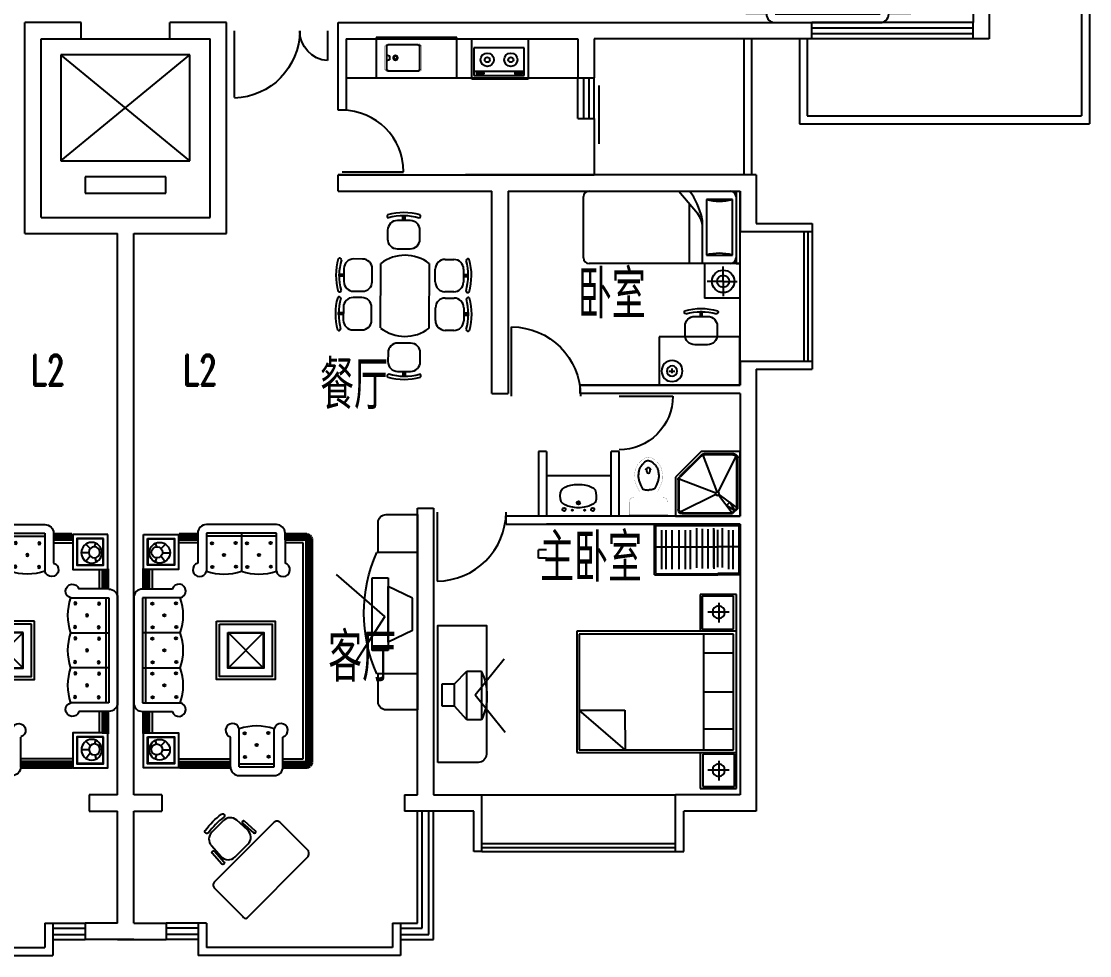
# Model space of a CAD drawing. Extents: x 951204 to 982714, y -906580 to -885526.
# Drawn here: x 965603 to 979499, y -906580 to -894435 of the extents above; entities that cross this region are included whole.
import ezdxf
from ezdxf.enums import TextEntityAlignment as Align

# ---------------------------------------------------------------- set-up
doc = ezdxf.new("R2010")
doc.units = 0
doc.header["$LTSCALE"] = 1000
doc.header["$MEASUREMENT"] = 0
doc.layers.get('0').update_dxf_attribs({"linetype": 'CONTINUOUS'})
for name, color, linetype in [('2', 2, 'CONTINUOUS'), ('3', 3, 'CONTINUOUS'), ('8', 42, 'CONTINUOUS'), ('CTEXT', 4, 'CONTINUOUS'), ('JJ', 8, 'CONTINUOUS'), ('STAIR', 3, 'CONTINUOUS'), ('text', 75, 'CONTINUOUS'), ('TOTHER', 145, 'CONTINUOUS'), ('WALL', 2, 'CONTINUOUS'), ('WINDOW', 4, 'CONTINUOUS')]:
    doc.layers.add(name, color=color, linetype=linetype)
doc.layers.get('8').off()
doc.styles.add('_ROMAND', font='ROMAND.shx', dxfattribs={"width": 0.8})
doc.styles.add('DIM_FONT', font='ZBTXT.shx', dxfattribs={"width": 0.8})
doc.styles.add('HZ', font='zbtxt.shx', dxfattribs={"bigfont": 'zbhz.shx'})
doc.styles.add('ST', font='complex.shx', dxfattribs={"width": 0.7, "bigfont": 'hztxt0.shx'})

# ---------------------------------------------------------------- blocks, each defined once
blk = doc.blocks.new('TV22')
at = {"layer": 'JJ', "color": 252}
for p, q in [((-1607, 1000, 200), (-2128, 1599, 200)), ((-1607, 1000, 200), (-1052, 1359, 200)), ((-2399, 1082, 200), (-2770, 1082, 200)), ((-2399, 596, 200), (-2399, 1097, 200)), ((-2085, 1158, -400), (-2085, 958, -400)), ((-1185, 1158, -400), (-2085, 1158, -400)), ((-1185, 958, -400), (-1185, 1158, -400)), ((-899, 596, 200), (-899, 1097, 200)), ((-551, 1082, 200), (-899, 1082, 200)), ((-2870, 982, 200), (-2869, 594, 200)), ((-2085, 958, -400), (-1185, 958, -400)), ((-1289, 958, -300), (-1980, 958, -300)), ((-1835, 658, -300), (-1980, 958, -300)), ((-1435, 658, -300), (-1289, 958, -300)), ((-450, 594, 200), (-451, 982, 200)), ((-2869, 594, 200), (-450, 594, 200)), ((-1435, 658, -300), (-1835, 658, -300))]:
    blk.add_line(p, q, dxfattribs=at)
for centre, radius, start, end in [((-1649, -555, 200), 1814, 65.5803, 114.4197), ((-2770, 982, 200), 100, 90, 180), ((-551, 982, 200), 100, 360, 90)]:
    blk.add_arc(centre, radius, start, end, dxfattribs=at)
blk = doc.blocks.new('RC31')
at = {"layer": 'JJ', "color": 252}
for p, q in [((-2802, 1886), (-2802, 2336)), ((-2802, 2336), (-402, 2336)), ((-2780, 1918), (-2780, 2312)), ((-2780, 2312), (-2379, 2312)), ((-2379, 2312), (-2379, 1918)), ((-2356, 356), (-2356, 2336)), ((-2326, 1926), (-2326, 2297)), ((-2326, 2297), (-892, 2297)), ((-2069, 2297), (-2069, 1926)), ((-1612, 2297), (-1612, 1926)), ((-1127, 2297), (-1127, 1926)), ((-892, 2297), (-892, 1926)), ((-856, 2336), (-856, 356)), ((-832, 2297), (-423, 2297)), ((-832, 1911), (-832, 2297)), ((-423, 2297), (-423, 1911)), ((-402, 2336), (-402, 1886)), ((-2576, 2244), (-2576, 1979)), ((-620, 2244), (-620, 1979)), ((-2462, 2115), (-2705, 2115)), ((-506, 2115), (-748, 2115)), ((-2356, 1886), (-2802, 1886)), ((-2379, 1918), (-2780, 1918)), ((-2326, 388), (-2326, 1926)), ((-892, 1926), (-2326, 1926)), ((-892, 1926), (-892, 388)), ((-402, 1886), (-856, 1886)), ((-423, 1911), (-832, 1911)), ((-2326, 956), (-1834, 388)), ((-1834, 951), (-2326, 956)), ((-1834, 388), (-1834, 951)), ((-856, 356), (-2356, 356)), ((-892, 388), (-2326, 388))]:
    blk.add_line(p, q, dxfattribs=at)
for centre in [(-2576, 2115), (-620, 2115)]:
    blk.add_circle(centre, 77.2, dxfattribs=at)
blk = doc.blocks.new('_C38')
for p, q in [((411, -143), (783, 321)), ((307, 168), (154, 0)), ((307, 168), (307, -433)), ((489, 168), (307, 168)), ((489, -419), (489, 168)), ((0, 0), (0, -279)), ((154, 0), (0, 0)), ((154, 0), (154, -279)), ((411, -143), (769, -587)), ((0, -279), (154, -279)), ((154, -279), (307, -433)), ((307, -433), (489, -433))]:
    blk.add_line(p, q)
blk.add_arc((-126, -129), 683, 333.5892, 25.7371)
at = {"flags": 9}
for tag in ['XSIZE', 'YSIZE']:
    blk.add_attdef(tag, (0, 0), '', height=0.5, dxfattribs=at)
blk = doc.blocks.new('TV12')
at = {"layer": 'JJ', "color": 252}
blk.add_lwpolyline([(-2202, 344), (-507, 344), (-507, 944), (-2102, 944, 0.414214), (-2202, 844)], format="xyb", close=True, dxfattribs=at)
at = {"layer": 'JJ', "color": 252, "rotation": 90.0000000000012}
blk.add_blockref('_C38', (-1506, 395), dxfattribs=at)
blk = doc.blocks.new('_DBLK')
blk.add_line((-0.45, 0), (-0.45, -0.95))
blk.add_arc((-0.45, 0), 0.95, 270, 360)
blk = doc.blocks.new('SFJ15')
at = {"layer": 'JJ', "color": 252}
for p, q in [((-3198, 2248), (-3282, 2271)), ((-3198, 2248), (-3271, 2296)), ((-3198, 2248), (-3251, 2317)), ((-3198, 2248), (-3226, 2330)), ((-3198, 2248), (-3198, 2335)), ((-3177, 2248), (-3177, 2335)), ((-3155, 2248), (-3155, 2335)), ((-3133, 2248), (-3133, 2335)), ((-3112, 2248), (-3112, 2335)), ((-3090, 2248), (-3090, 2335)), ((-3068, 2248), (-3068, 2335)), ((-3047, 2248), (-3047, 2335)), ((-3025, 2248), (-3025, 2335)), ((-3003, 2248), (-3003, 2335)), ((-2982, 2248), (-2982, 2335)), ((-2960, 2248), (-2960, 2335)), ((-2938, 2248), (-2938, 2335)), ((-2917, 2248), (-2917, 2335)), ((-2895, 2248), (-2895, 2335)), ((-2873, 2248), (-2873, 2335)), ((-2852, 2248), (-2852, 2335)), ((-2830, 2248), (-2830, 2335)), ((-2808, 2248), (-2808, 2335)), ((-2787, 2248), (-2787, 2335)), ((-2765, 2248), (-2765, 2335)), ((-2743, 2248), (-2743, 2335)), ((-2722, 2248), (-2722, 2335)), ((-2700, 2248), (-2700, 2335)), ((-2678, 2248), (-2678, 2335)), ((-2657, 2248), (-2657, 2335)), ((-2635, 2248), (-2635, 2335)), ((-2613, 2248), (-2613, 2335)), ((-2592, 2248), (-2592, 2335)), ((-2570, 2248), (-2570, 2335)), ((-2548, 2248), (-2548, 2335)), ((-2527, 2248), (-2527, 2335)), ((-2505, 2248), (-2505, 2335)), ((-2483, 2248), (-2483, 2335)), ((-2461, 2248), (-2461, 2335)), ((-2440, 2248), (-2440, 2335)), ((-2418, 2248), (-2418, 2335)), ((-2396, 2248), (-2396, 2335)), ((-2375, 2248), (-2375, 2335)), ((-2353, 2248), (-2353, 2335)), ((-2331, 2248), (-2331, 2335)), ((-2310, 2248), (-2310, 2335)), ((-2288, 2248), (-2288, 2335)), ((-2266, 2248), (-2266, 2335)), ((-2245, 2248), (-2245, 2335)), ((-2223, 2248), (-2223, 2335)), ((-2201, 2248), (-2201, 2335)), ((-2180, 2248), (-2180, 2335)), ((-2158, 2248), (-2158, 2335)), ((-2136, 2248), (-2136, 2335)), ((-2115, 2248), (-2115, 2335)), ((-2093, 2248), (-2093, 2335)), ((-2071, 2248), (-2071, 2335)), ((-2050, 2248), (-2050, 2335)), ((-2028, 2248), (-2028, 2335)), ((-2006, 2248), (-2006, 2335)), ((-1985, 2248), (-1985, 2335)), ((-1963, 2248), (-1963, 2335)), ((-1941, 2248), (-1941, 2335)), ((-1920, 2248), (-1920, 2335)), ((-1898, 2248), (-1898, 2335)), ((-1876, 2248), (-1876, 2335)), ((-1855, 2248), (-1855, 2335)), ((-1833, 2248), (-1833, 2335)), ((-1811, 2248), (-1811, 2335)), ((-1790, 2248), (-1790, 2335)), ((-1768, 2248), (-1768, 2335)), ((-1746, 2248), (-1746, 2335)), ((-1725, 2248), (-1725, 2335)), ((-1703, 2248), (-1703, 2335)), ((-1681, 2248), (-1681, 2335)), ((-1660, 2248), (-1660, 2335)), ((-1638, 2248), (-1638, 2335)), ((-1616, 2248), (-1616, 2335)), ((-1594, 2248), (-1594, 2335)), ((-1573, 2248), (-1573, 2335)), ((-1551, 2248), (-1551, 2335)), ((-1529, 2248), (-1529, 2335)), ((-1508, 2248), (-1508, 2335)), ((-1486, 2248), (-1486, 2335)), ((-1464, 2248), (-1464, 2335)), ((-1443, 2248), (-1443, 2335)), ((-1421, 2248), (-1421, 2335)), ((-1399, 2248), (-1399, 2335)), ((-1378, 2248), (-1378, 2335)), ((-1356, 2248), (-1356, 2335)), ((-1334, 2248), (-1334, 2335)), ((-1313, 2248), (-1313, 2335)), ((-1291, 2248), (-1291, 2335)), ((-1269, 2248), (-1269, 2335)), ((-1248, 2248), (-1248, 2335)), ((-1226, 2248), (-1226, 2335)), ((-1204, 2248), (-1204, 2335)), ((-1183, 2248), (-1183, 2335)), ((-1161, 2248), (-1161, 2335)), ((-1139, 2248), (-1139, 2335)), ((-1118, 2248), (-1118, 2335)), ((-1096, 2248), (-1096, 2335)), ((-1074, 2248), (-1074, 2335)), ((-1053, 2248), (-1053, 2335)), ((-1031, 2248), (-1031, 2335)), ((-1009, 2248), (-1009, 2335)), ((-988, 2248), (-988, 2335)), ((-966, 2248), (-966, 2335)), ((-944, 2248), (-944, 2335)), ((-923, 2248), (-923, 2335)), ((-901, 2248), (-901, 2335)), ((-879, 2248), (-879, 2335)), ((-858, 2248), (-858, 2335)), ((-836, 2248), (-836, 2335)), ((-814, 2248), (-814, 2335)), ((-793, 2248), (-793, 2335)), ((-771, 2248), (-771, 2335)), ((-749, 2248), (-749, 2335)), ((-727, 2248), (-727, 2335)), ((-706, 2248), (-706, 2335)), ((-684, 2248), (-684, 2335)), ((-662, 2248), (-662, 2335)), ((-641, 2248), (-641, 2335)), ((-619, 2248), (-619, 2335)), ((-597, 2248), (-597, 2335)), ((-576, 2248), (-576, 2335)), ((-554, 2248), (-554, 2335)), ((-532, 2248), (-532, 2335)), ((-511, 2248), (-511, 2335)), ((-489, 2248), (-489, 2335)), ((-467, 2248), (-467, 2335)), ((-452, 2248), (-452, 2335)), ((-452, 2248), (-424, 2330)), ((-452, 2248), (-399, 2317)), ((-452, 2248), (-380, 2296)), ((-452, 2248), (-368, 2271)), ((-3198, 2248), (-3285, 2248)), ((-3198, 2226), (-3285, 2226)), ((-3198, 2205), (-3285, 2205)), ((-3198, 2183), (-3285, 2183)), ((-3198, 2161), (-3285, 2161)), ((-3198, 2140), (-3285, 2140)), ((-3198, 2118), (-3285, 2118)), ((-3198, 1988), (-3198, 2248)), ((-3198, 2248), (-3198, 1988)), ((-452, 2248), (-3198, 2248)), ((-3162, 2212), (-3162, 1988)), ((-488, 2212), (-3162, 2212)), ((-488, 1961), (-488, 2212)), ((-452, 2248), (-365, 2248)), ((-452, 1961), (-452, 2248)), ((-452, 2226), (-365, 2226)), ((-452, 2205), (-365, 2205)), ((-452, 2183), (-365, 2183)), ((-452, 2161), (-365, 2161)), ((-452, 2140), (-365, 2140)), ((-452, 2118), (-365, 2118)), ((-3198, 2096), (-3285, 2096)), ((-3198, 2075), (-3285, 2075)), ((-3198, 2053), (-3285, 2053)), ((-3198, 2031), (-3285, 2031)), ((-3198, 2010), (-3285, 2010)), ((-3198, 1988), (-3285, 1988)), ((-3280, 1988), (-2910, 1988)), ((-452, 2096), (-365, 2096)), ((-452, 2075), (-365, 2075)), ((-452, 2053), (-365, 2053)), ((-452, 2031), (-365, 2031)), ((-452, 2010), (-365, 2010)), ((-452, 1988), (-365, 1988)), ((-3389, 1880), (-3389, 1013)), ((-2811, 1880), (-3280, 1880)), ((-3280, 1880), (-3280, 1013)), ((-3244, 1880), (-3244, 1013)), ((-387, 1961), (-757, 1961)), ((-452, 1966), (-365, 1966)), ((-387, 1853), (-857, 1853)), ((-423, 1419), (-423, 1853)), ((-387, 1419), (-387, 1853)), ((-279, 1419), (-279, 1853)), ((-2048, 1285), (-1614, 1718)), ((-1614, 1285), (-2048, 1718)), ((-3280, 1447), (-2811, 1447)), ((-387, 1419), (-857, 1419)), ((-387, 1311), (-757, 1311)), ((-488, 668), (-488, 1311)), ((-452, 668), (-452, 1311)), ((-452, 1294), (-365, 1294)), ((-452, 1273), (-365, 1273)), ((-452, 1251), (-365, 1251)), ((-452, 1229), (-365, 1229)), ((-452, 1208), (-365, 1208)), ((-452, 1186), (-365, 1186)), ((-452, 1164), (-365, 1164)), ((-452, 1143), (-365, 1143)), ((-452, 1121), (-365, 1121)), ((-452, 1099), (-365, 1099)), ((-452, 1078), (-365, 1078)), ((-3280, 1013), (-2811, 1013)), ((-452, 1056), (-365, 1056)), ((-452, 1034), (-365, 1034)), ((-452, 1013), (-365, 1013)), ((-452, 991), (-365, 991)), ((-452, 969), (-365, 969)), ((-452, 948), (-365, 948)), ((-3198, 904), (-3285, 904)), ((-3198, 883), (-3285, 883)), ((-3198, 861), (-3285, 861)), ((-3198, 839), (-3285, 839)), ((-3198, 818), (-3285, 818)), ((-3198, 796), (-3285, 796)), ((-3280, 905), (-2910, 905)), ((-3198, 668), (-3198, 905)), ((-3198, 905), (-3198, 668)), ((-3162, 905), (-3162, 668)), ((-452, 926), (-365, 926)), ((-452, 904), (-365, 904)), ((-452, 883), (-365, 883)), ((-452, 861), (-365, 861)), ((-452, 839), (-365, 839)), ((-452, 818), (-365, 818)), ((-452, 796), (-365, 796)), ((-3198, 774), (-3285, 774)), ((-3198, 753), (-3285, 753)), ((-3198, 731), (-3285, 731)), ((-3198, 709), (-3285, 709)), ((-3198, 688), (-3285, 688)), ((-2481, 691), (-2481, 221)), ((-2048, 691), (-2048, 221)), ((-1614, 221), (-1614, 691)), ((-1181, 221), (-1181, 691)), ((-452, 774), (-365, 774)), ((-452, 753), (-365, 753)), ((-452, 731), (-365, 731)), ((-452, 709), (-365, 709)), ((-452, 688), (-365, 688)), ((-3039, 466), (-3038, 559)), ((-2590, 221), (-2590, 591)), ((-1072, 221), (-1072, 591)), ((-599, 465), (-598, 558)), ((-3111, 397), (-3156, 382)), ((-3091, 452), (-3145, 507)), ((-2996, 451), (-2931, 504)), ((-652, 451), (-705, 506)), ((-557, 450), (-492, 503)), ((-3040, 334), (-3041, 306)), ((-2975, 395), (-2924, 377)), ((-2833, 340), (-2590, 340)), ((-2833, 304), (-2833, 218)), ((-2833, 304), (-2590, 304)), ((-2811, 304), (-2811, 218)), ((-2789, 304), (-2789, 218)), ((-2768, 304), (-2768, 218)), ((-2746, 304), (-2746, 218)), ((-2724, 304), (-2724, 218)), ((-2703, 304), (-2703, 218)), ((-2681, 304), (-2681, 218)), ((-2659, 304), (-2659, 218)), ((-2638, 304), (-2638, 218)), ((-2616, 304), (-2616, 218)), ((-2594, 304), (-2594, 218)), ((-1072, 340), (-810, 340)), ((-1072, 304), (-810, 304)), ((-1070, 304), (-1070, 218)), ((-1048, 304), (-1048, 218)), ((-1027, 304), (-1027, 218)), ((-1005, 304), (-1005, 218)), ((-983, 304), (-983, 218)), ((-962, 304), (-962, 218)), ((-940, 304), (-940, 218)), ((-918, 304), (-918, 218)), ((-897, 304), (-897, 218)), ((-875, 304), (-875, 218)), ((-853, 304), (-853, 218)), ((-832, 304), (-832, 218)), ((-810, 304), (-810, 218)), ((-672, 396), (-717, 381)), ((-601, 333), (-601, 305)), ((-535, 394), (-484, 376)), ((-2481, 257), (-1181, 257)), ((-2481, 221), (-1181, 221)), ((-2481, 113), (-1181, 113))]:
    blk.add_line(p, q, dxfattribs=at)
for points in [[(-2192, 1140), (-2192, 1863), (-1470, 1863), (-1470, 1140)], [(-2156, 1177), (-2156, 1827), (-1506, 1827), (-1506, 1177)], [(-2053, 1280), (-2053, 1723), (-1609, 1723), (-1609, 1280)], [(-2048, 1285), (-2048, 1718), (-1614, 1718), (-1614, 1285)], [(-3266, 235), (-3266, 668), (-2833, 668), (-2833, 235)], [(-810, 235), (-810, 668), (-377, 668), (-377, 235)], [(-3216, 285), (-3216, 618), (-2883, 618), (-2883, 285)], [(-3211, 290), (-3211, 613), (-2888, 613), (-2888, 290)], [(-760, 285), (-760, 618), (-427, 618), (-427, 285)], [(-755, 290), (-755, 613), (-432, 613), (-432, 290)]]:
    blk.add_lwpolyline(points, close=True, dxfattribs=at)
for centre, radius in [((-3158, 1808), 14.4), ((-2865, 1811), 14.4), ((-806, 1780), 14.4), ((-514, 1784), 14.4), ((-3009, 1663), 14.4), ((-658, 1636), 14.4), ((-3154, 1515), 14.4), ((-2861, 1519), 14.4), ((-803, 1488), 14.4), ((-510, 1491), 14.4), ((-3158, 1374), 14.4), ((-2865, 1378), 14.4), ((-3009, 1230), 14.4), ((-3154, 1082), 14.4), ((-2861, 1085), 14.4), ((-3039, 434), 128), ((-2412, 636), 14.4), ((-2120, 640), 14.4), ((-1979, 636), 14.4), ((-1686, 640), 14.4), ((-1545, 636), 14.4), ((-1253, 640), 14.4), ((-599, 433), 128), ((-3043, 400), 68.4), ((-2264, 492), 14.4), ((-1831, 492), 14.4), ((-1397, 492), 14.4), ((-603, 399), 68.4), ((-2409, 344), 14.4), ((-2116, 347), 14.4), ((-1975, 344), 14.4), ((-1683, 347), 14.4), ((-1542, 344), 14.4), ((-1249, 347), 14.4)]:
    blk.add_circle(centre, radius, dxfattribs=at)
for centre, radius, start, end in [((-3280, 1880), 108, 90, 180), ((-2829, 1963), 85.2, 282.4066, 162.795), ((-839, 1936), 85.2, 17.205, 257.5934), ((-3424, 1663), 650, 340.5288, 19.4712), ((-387, 1853), 108, 0, 90), ((-244, 1636), 650, 160.5288, 199.4712), ((-3424, 1230), 650, 340.5288, 19.4712), ((-839, 1336), 85.2, 102.4066, 342.795), ((-387, 1419), 108, 270, 0), ((-3280, 1013), 108, 180, 270), ((-2829, 930), 85.2, 197.205, 77.5934), ((-2564, 672), 85.2, 12.4066, 252.795), ((-2264, 77), 650, 70.5288, 109.4712), ((-1831, 77), 650, 70.5288, 109.4712), ((-1397, 77), 650, 70.5288, 109.4712), ((-1097, 672), 85.2, 287.205, 167.5934), ((-2481, 221), 108, 180, 270), ((-1181, 221), 108, 270, 0)]:
    blk.add_arc(centre, radius, start, end, dxfattribs=at)
blk = doc.blocks.new('C')
at = {"layer": 'JJ'}
for points in [[(-37, 761, -1), (-75, 732, 0.070784), (-268, 924, -1), (-239, 963, -0.070784)], [(-580, -297, 0.324936), (-492, -314), (-138, 39, 0.414214), (-138, 110), (-880, 852, 0.414214), (-950, 852), (-1304, 498, 0.523943), (-1322, 445)], [(-633, 730, -1), (-657, 757), (-522, 877, -1), (-498, 850)], [(-262, 882, 0.397592), (-427, 887), (-562, 767, 0.431033), (-567, 593), (-407, 433, 0.431033), (-233, 438), (-113, 572, 0.397592), (-117, 737)], [(-270, 367, 1), (-243, 343), (-123, 477, 1), (-150, 501)]]:
    blk.add_lwpolyline(points, format="xyb", close=True, dxfattribs=at)
blk = doc.blocks.new('YG11')
at = {"layer": 'JJ', "color": 252}
for p, q in [((-1403, 738), (-616, 739)), ((-1403, 738), (-1403, 110)), ((-1385, 724), (-616, 721)), ((-1385, 721), (-1385, 129)), ((-1315, 186), (-1315, 667)), ((-1260, 186), (-1260, 667)), ((-1187, 186), (-1187, 667)), ((-1100, 186), (-1100, 667)), ((-1024, 186), (-1024, 667)), ((-961, 186), (-961, 667)), ((-667, 179), (-667, 664)), ((-341, 739), (-616, 739)), ((-359, 721), (-616, 721)), ((-485, 186), (-485, 667)), ((-430, 186), (-430, 667)), ((-359, 127), (-359, 721)), ((-341, 110), (-341, 739)), ((-884, 161), (-884, 652)), ((-807, 658), (-807, 167)), ((-741, 173), (-741, 658)), ((-669, 646), (-669, 161)), ((-616, 642), (-616, 181)), ((-559, 646), (-559, 161)), ((-1386, 390), (-612, 390)), ((-359, 390), (-616, 390)), ((-831, 110), (-1403, 110)), ((-1385, 129), (-616, 127)), ((-831, 110), (-341, 110)), ((-616, 127), (-359, 127))]:
    blk.add_line(p, q, dxfattribs=at)
blk = doc.blocks.new('M_E13')
for p, q in [((-572, 18), (-536, 18)), ((-572, 18), (-572, 18)), ((-536, -22), (-572, -21))]:
    blk.add_line(p, q)
at = {"const_width": 1.5}
for points in [[(-715, 0, -0.037932), (-709, 28, -0.057502), (-702, 46, -0.011128), (-686, 72, -0.047419), (-682, 78, -0.013557), (-669, 92, -0.010422), (-651, 109, -0.006492), (-632, 126, -0.010986), (-621, 135, -0.031118), (-607, 144, -0.031821), (-592, 152, -0.025304), (-572, 159, -0.028493), (-555, 164), (-520, 171), (-500, 175, -0.104917), (-492, 175, 0.047512), (-474, 173, 0.018859), (-460, 173, -0.025251), (-449, 173, -0.024361), (-434, 171, -0.018727), (-416, 168, -0.011084), (-401, 164, -0.017664), (-391, 161, -0.012553), (-375, 154, -0.012341), (-358, 147), (-320, 128, -0.005054), (-308, 122, -0.002567), (-285, 110)], [(-155, 240, 0.414214), (-220, 175, 0.414214)], [(-715, 0, 0.037932), (-709, -28, 0.057502), (-702, -46, 0.011128), (-686, -72, 0.047419), (-682, -78, 0.013557), (-669, -92, 0.010422), (-651, -109, 0.006492), (-632, -126, 0.010986), (-621, -135, 0.031118), (-607, -144, 0.031821), (-592, -152, 0.025304), (-572, -159, 0.028493), (-555, -164), (-520, -171), (-500, -175, 0.104917), (-492, -175, -0.047512), (-474, -173, -0.018859), (-460, -173, 0.025251), (-449, -173, 0.024361), (-434, -171, 0.018727), (-416, -168, 0.011084), (-401, -164, 0.017664), (-391, -161, 0.012553), (-375, -154, 0.012341), (-358, -147), (-320, -128, 0.005054), (-308, -122, 0.002567), (-285, -110)], [(-220, -175, 0.414214), (-155, -240, 0.414214)]]:
    blk.add_lwpolyline(points, format="xyb", dxfattribs=at)
for points in [[(-220, 175), (-220, -175)], [(0, 240), (-155, 240)], [(0, -240), (0, 240)], [(-220, 110), (-285, 110)], [(-285, -110), (-220, -110)], [(-155, -240), (0, -240)]]:
    blk.add_lwpolyline(points, dxfattribs=at)
for points in [[(-672, -1, -0.054114), (-666, 25, -0.08891), (-658, 39, -0.006714), (-643, 55, -0.014531), (-636, 63, -0.010713), (-618, 80, -0.017575), (-606, 90, -0.037222), (-591, 100, -0.034599), (-573, 109, -0.02298), (-556, 115, -0.023613), (-539, 119, -0.014842), (-522, 122, -0.012533), (-502, 125, -0.021838), (-477, 126, -0.029407), (-459, 125, -0.029465), (-436, 121, -0.031881), (-416, 114), (-371, 97), (-337, 83, -0.135973), (-324, 73, -0.099517), (-314, 52, -0.016651), (-311, 40, -0.010977), (-308, 20, -0.015331), (-308, 12, -0.010106), (-307, -1)], [(-672, -1, 0.054114), (-666, -26, 0.08891), (-658, -40, 0.006714), (-643, -57, 0.014531), (-636, -64, 0.010713), (-618, -82, 0.017575), (-606, -92, 0.037222), (-591, -102, 0.034599), (-573, -111, 0.02298), (-556, -117, 0.023613), (-539, -121, 0.014842), (-522, -124, 0.012533), (-502, -126, 0.021838), (-477, -127, 0.029407), (-459, -126, 0.029465), (-436, -122, 0.031881), (-416, -116), (-371, -99), (-337, -85, 0.135973), (-324, -75, 0.099517), (-314, -54, 0.016651), (-311, -41, 0.010977), (-308, -21, 0.015331), (-308, -13, 0.010106), (-307, -1)]]:
    blk.add_lwpolyline(points, format="xyb")
for centre, radius, start, end in [((-549, -3), 33.2, 100.0495, 259.9505), ((-536, -2), 20, 270, 90)]:
    blk.add_arc(centre, radius, start, end)
at = {"width": 0.8, "flags": 9}
for tag in ['XSIZE', 'YSIZE']:
    blk.add_attdef(tag, (0, 0), '', height=0.5, dxfattribs=at)
blk = doc.blocks.new('_E12')
for p, q in [((-800, -482), (-800, 0)), ((-800, 0), (0, 0)), ((0, 0), (0, -800)), ((-770, -448), (-770, -80)), ((-760, -444), (-760, -90)), ((-743, -53), (-302, -271)), ((-720, -30), (-94, -30)), ((-710, -40), (-98, -40)), ((-268, -262), (-98, -40)), ((-264, -267), (-30, -94)), ((-69, -69), (-171, -130)), ((-130, -171), (-171, -130)), ((-130, -171), (-69, -69)), ((-40, -98), (-98, -40)), ((-30, -94), (-94, -30)), ((-40, -98), (-40, -710)), ((-30, -94), (-30, -720)), ((-756, -463), (-302, -288)), ((-463, -756), (-290, -300)), ((-53, -743), (-272, -300)), ((-482, -800), (-800, -482)), ((-484, -755), (-755, -484)), ((-480, -745), (-745, -480)), ((-80, -770), (-448, -770)), ((-90, -760), (-444, -760)), ((0, -800), (-482, -800))]:
    blk.add_line(p, q)
blk.add_circle((-282, -278), 21.8)
for centre, start, end in [((-720, -80), 90, 180), ((-710, -90), 90, 180), ((-720, -448), 180, 225), ((-710, -444), 180, 225), ((-448, -720), 225, 270), ((-444, -710), 225, 270), ((-90, -710), 270, 0), ((-80, -720), 270, 0)]:
    blk.add_arc(centre, 50, start, end)
at = {"style": 'HZ', "width": 0.7, "flags": 9}
for tag in ['XSIZE', 'YSIZE']:
    blk.add_attdef(tag, (0, 0), '', height=0.5, dxfattribs=at)
blk = doc.blocks.new('_E33DZE')
at = {"layer": 'STAIR', "xscale": -1, "rotation": 270}
blk.add_blockref('_E12', (0, 0), dxfattribs=at)
at = {"style": 'DIM_FONT', "width": 0.8, "flags": 9}
for tag in ['XSIZE', 'YSIZE']:
    blk.add_attdef(tag, (0, 0), '', height=0.5, dxfattribs=at)
blk = doc.blocks.new('DZY1')
at = {"layer": 'JJ', "color": 252}
for p, q in [((-1052, 1853), (-1052, 1797)), ((-1027, 1853), (-1052, 1853)), ((-1027, 1797), (-1027, 1853)), ((-1597, 1791), (-1437, 1791)), ((-1505, 1849), (-1529, 1849)), ((-1529, 1849), (-1529, 1792)), ((-1529, 1792), (-1505, 1792)), ((-1505, 1792), (-1505, 1849)), ((-1119, 1796), (-959, 1796)), ((-1052, 1797), (-1027, 1797)), ((-1717, 1561), (-1717, 1671)), ((-1317, 1671), (-1317, 1561)), ((-1239, 1566), (-1239, 1676)), ((-839, 1676), (-839, 1566)), ((-1664, 1366), (-864, 1366)), ((-1437, 1441), (-1597, 1441)), ((-959, 1446), (-1119, 1446)), ((-1966, 1248), (-2076, 1248)), ((-448, 1260), (-558, 1260)), ((-2254, 1061), (-2197, 1061)), ((-2254, 1036), (-2254, 1061)), ((-2197, 1061), (-2197, 1036)), ((-2196, 1128), (-2196, 968)), ((-1846, 968), (-1846, 1128)), ((-678, 1140), (-678, 980)), ((-328, 980), (-328, 1140)), ((-327, 1048), (-327, 1072)), ((-327, 1072), (-270, 1072)), ((-270, 1072), (-270, 1048)), ((-2197, 1036), (-2254, 1036)), ((-270, 1048), (-327, 1048)), ((-2076, 848), (-1966, 848)), ((-558, 860), (-448, 860)), ((-864, 766), (-1664, 766)), ((-1717, 539), (-1717, 429)), ((-1437, 659), (-1597, 659)), ((-1317, 429), (-1317, 539)), ((-1239, 534), (-1239, 424)), ((-959, 654), (-1119, 654)), ((-839, 424), (-839, 534)), ((-1597, 309), (-1437, 309)), ((-1529, 251), (-1529, 308)), ((-1529, 308), (-1505, 308)), ((-1505, 308), (-1505, 251)), ((-1119, 304), (-959, 304)), ((-1052, 303), (-1027, 303)), ((-1052, 246), (-1052, 303)), ((-1027, 303), (-1027, 246)), ((-1505, 251), (-1529, 251)), ((-1027, 246), (-1052, 246))]:
    blk.add_line(p, q, dxfattribs=at)
for centre, radius, start, end in [((-1704, 1845), 21.8, 129.0685, 262.4952), ((-1516, 1150), 739, 74.2181, 105.7819), ((-1329, 1845), 21.8, 277.5048, 50.9315), ((-1226, 1850), 21.8, 129.0685, 262.4952), ((-1039, 1155), 739, 74.2181, 105.7819), ((-1039, 1155), 699, 74.2181, 105.7819), ((-852, 1850), 21.8, 277.5048, 50.9315), ((-1597, 1671), 120, 90, 180), ((-1516, 1150), 699, 74.2181, 105.7819), ((-1437, 1671), 120, 360, 90), ((-1119, 1676), 120, 90, 180), ((-959, 1676), 120, 360, 90), ((-1597, 1561), 120, 180, 270), ((-1437, 1561), 120, 270, 360), ((-1119, 1566), 120, 180, 270), ((-959, 1566), 120, 270, 360), ((-1272, 1066), 494, 142.5642, 217.4358), ((-1256, 1066), 494, 322.5642, 37.4358), ((-1555, 1048), 739, 164.2181, 195.7819), ((-2250, 1235), 21.8, 7.5048, 140.9315), ((-1555, 1048), 699, 164.2181, 195.7819), ((-2076, 1128), 120, 90, 180), ((-1966, 1128), 120, 0, 90), ((-558, 1140), 120, 90, 180), ((-448, 1140), 120, 0, 90), ((-274, 1248), 21.8, 39.0685, 172.4952), ((-968, 1061), 699, 344.2181, 15.7819), ((-968, 1061), 739, 344.2181, 15.7819), ((-2076, 968), 120, 180, 270), ((-1966, 968), 120, 270, 0), ((-558, 980), 120, 180, 270), ((-448, 980), 120, 270, 0), ((-2250, 861), 21.8, 219.0685, 352.4952), ((-274, 873), 21.8, 187.5048, 320.9315), ((-1597, 539), 120, 90, 180), ((-1437, 539), 120, 0, 90), ((-1119, 534), 120, 90, 180), ((-959, 534), 120, 0, 90), ((-1597, 429), 120, 180, 270), ((-1437, 429), 120, 270, 0), ((-1119, 424), 120, 180, 270), ((-959, 424), 120, 270, 0), ((-1704, 255), 21.8, 97.5048, 230.9315), ((-1516, 949), 699, 254.2181, 285.7819), ((-1329, 255), 21.8, 309.0685, 82.4952), ((-1226, 250), 21.8, 97.5048, 230.9315), ((-1039, 944), 699, 254.2181, 285.7819), ((-852, 250), 21.8, 309.0685, 82.4952), ((-1516, 949), 739, 254.2181, 285.7819), ((-1039, 944), 739, 254.2181, 285.7819)]:
    blk.add_arc(centre, radius, start, end, dxfattribs=at)
for points in [[(-1027, 1853), (-1052, 1853), (-1027, 1797), (-1052, 1797)], [(-1505, 1849), (-1529, 1849), (-1505, 1792), (-1529, 1792)], [(-2254, 1036), (-2254, 1061), (-2197, 1036), (-2197, 1061)], [(-270, 1072), (-270, 1048), (-327, 1072), (-327, 1048)], [(-1505, 251), (-1529, 251), (-1505, 308), (-1529, 308)], [(-1027, 246), (-1052, 246), (-1027, 303), (-1052, 303)]]:
    blk.add_solid(points, dxfattribs=at)
blk = doc.blocks.new('_C17')
for p, q in [((0, -897), (0, 0)), ((46, 0), (0, 0)), ((46, -897), (46, 0)), ((115, 0), (1867, 0)), ((460, 0), (460, -499)), ((621, 0), (621, -736)), ((414, -104), (92, -104)), ((92, -104), (92, -794)), ((414, -794), (414, -104)), ((1936, -69), (1936, -828)), ((756, -897), (525, -623)), ((92, -794), (414, -794)), ((46, -897), (0, -897)), ((1867, -897), (115, -897))]:
    blk.add_line(p, q)
for centre, radius, start, end in [((115, -69), 69, 90, 180), ((1867, -69), 69, 0, 90), ((253, 448), 575, 253.7398, 286.2602), ((736, -445), 276, 180, 220.1059), ((736, -499), 276, 180, 193.3928), ((1378, -347), 936, 193.3928, 216.0202), ((253, -1346), 575, 73.7398, 106.2602), ((115, -828), 69, 180, 270), ((1867, -828), 69, 270, 0)]:
    blk.add_arc(centre, radius, start, end)
at = {"flags": 9}
for tag in ['XSIZE', 'YSIZE']:
    blk.add_attdef(tag, (0, 0), '', height=0.5, dxfattribs=at)
at = {"style": 'HZ', "width": 0.7, "flags": 9}
for tag in ['XSIZE', 'YSIZE']:
    blk.add_attdef(tag, (0, 0), '', height=0.5, dxfattribs=at)
blk = doc.blocks.new('_C61')
for p, q in [((-222, 205), (-222, -230)), ((-222, 205), (206, 205)), ((-1, 0), (-1, 172)), ((206, 205), (206, -230)), ((-1, 0), (-184, 0)), ((-1, 0), (-1, -197)), ((-1, 0), (182, 0)), ((-222, -230), (206, -230))]:
    blk.add_line(p, q)
for radius in [139, 75]:
    blk.add_circle((-1, 0), radius)
at = {"flags": 9}
for tag in ['YSIZE', 'XSIZE']:
    blk.add_attdef(tag, (202, 208), '', height=0.5, rotation=270, dxfattribs=at)
at = {"style": 'DIM_FONT', "width": 0.6, "flags": 9}
for tag in ['XSIZE', 'YSIZE']:
    blk.add_attdef(tag, (0, 0), '', height=0.5, dxfattribs=at)
blk = doc.blocks.new('RDC1')
at = {"layer": 'JJ', "xscale": -1}
for name, p, rotation in [('_C17', (-2192, 693), 179.9999999999993), ('_C61', (-1987, 471), 89.99999999999928)]:
    blk.add_blockref(name, p, dxfattribs=dict(at, rotation=rotation))
blk = doc.blocks.new('SZ2')
at = {"layer": 'JJ', "color": 252}
for p, q in [((-578, 908), (-578, 965)), ((-578, 965), (-553, 965)), ((-553, 965), (-553, 908)), ((-486, 907), (-646, 907)), ((-553, 908), (-578, 908)), ((-766, 787), (-766, 677)), ((-366, 677), (-366, 787)), ((-1044, 55), (-1044, 655)), ((-1044, 655), (-44, 655)), ((-646, 557), (-486, 557)), ((-44, 655), (-44, 55)), ((-167, 231), (-238, 231)), ((-205, 203), (-205, 263)), ((-44, 55), (-1044, 55))]:
    blk.add_line(p, q, dxfattribs=at)
for radius in [130, 63.7]:
    blk.add_circle((-205, 231), radius, dxfattribs=at)
for centre, radius, start, end in [((-754, 961), 21.8, 129.0685, 262.4952), ((-566, 266), 739, 74.2181, 105.7819), ((-566, 266), 699, 74.2181, 105.7819), ((-379, 961), 21.8, 277.5048, 50.9315), ((-646, 787), 120, 90, 180), ((-486, 787), 120, 0, 90), ((-646, 677), 120, 180, 270), ((-486, 677), 120, 270, 0)]:
    blk.add_arc(centre, radius, start, end, dxfattribs=at)
blk.add_solid([(-578, 965), (-553, 965), (-578, 908), (-553, 908)], dxfattribs=at)
blk = doc.blocks.new('M_E19')
for p, q in [((-323, -113), (-323, -456)), ((299, -113), (-323, -113)), ((299, -456), (299, -113)), ((-323, -400), (299, -400)), ((-323, -456), (299, -456)), ((-291, -422), (-291, -434)), ((-216, -432), (-280, -432)), ((-280, -432), (-280, -448)), ((-280, -448), (-216, -448)), ((-216, -448), (-216, -432)), ((-199, -423), (-199, -434)), ((182, -422), (182, -434)), ((193, -432), (193, -448)), ((257, -432), (193, -432)), ((193, -448), (257, -448)), ((257, -448), (257, -432)), ((274, -423), (274, -434))]:
    blk.add_line(p, q)
for points in [[(-199, -423, 0.259034), (-201, -420, 0.076276), (-213, -415, 0.036515), (-226, -412, 0.026615), (-245, -411, 0.026615), (-264, -412, 0.036515), (-277, -415, 0.076276), (-289, -420, 0.259034), (-291, -423, 0.078462), (-291, -424, 0.056762)], [(-199, -434, 0.259034), (-201, -430, 0.076276), (-213, -425, 0.036515), (-226, -423, 0.026615), (-245, -422, 0.026615), (-264, -423, 0.036515), (-277, -425, 0.076276), (-289, -430, 0.259034), (-291, -434, 0.259034), (-289, -437, 0.056762), (-280, -441, 0.036515)], [(-216, -443, 0.008736), (-213, -442, 0.076276), (-201, -437, 0.259034), (-199, -434, 0.259034)], [(274, -423, 0.259034), (272, -420, 0.076276), (260, -415, 0.036515), (247, -412, 0.026615), (228, -411, 0.026615), (209, -412, 0.036515), (196, -415, 0.076276), (184, -420, 0.259034), (182, -423, 0.078462), (182, -424, 0.056762)], [(274, -434, 0.259034), (272, -430, 0.076276), (260, -425, 0.036515), (247, -423, 0.026615), (228, -422, 0.026615), (209, -423, 0.036515), (196, -425, 0.076276), (184, -430, 0.259034), (182, -434, 0.259034), (184, -437, 0.056762), (193, -441, 0.036515)], [(257, -443, 0.008736), (260, -442, 0.076276), (272, -437, 0.259034), (274, -434, 0.259034)]]:
    blk.add_lwpolyline(points, format="xyb")
at = {"layer": 'TOTHER', "linetype": 'Continuous'}
for p, q in [((-350, 0), (350, 0)), ((-350, -500), (-350, 0)), ((350, 0), (350, -500)), ((350, -500), (-350, -500))]:
    blk.add_line(p, q, dxfattribs=at)
for centre, radius in [((-158, -259), 82.5), ((-158, -259), 31.6), ((134, -259), 82.5), ((134, -259), 31.6)]:
    blk.add_circle(centre, radius, dxfattribs=at)
at = {"width": 0.8, "flags": 9}
for tag in ['XSIZE', 'YSIZE']:
    blk.add_attdef(tag, (0, 0), '', height=0.5, dxfattribs=at)
blk = doc.blocks.new('M_E17')
for p, q in [((-372, -394), (-372, -105)), ((-352, -90), (22, -90)), ((42, -105), (42, -394)), ((-333, -225), (-372, -212)), ((-333, -274), (-333, -225)), ((-372, -288), (-333, -274)), ((22, -409), (-352, -409))]:
    blk.add_line(p, q)
for points, const_width in [([(-362, -75), (-392, -97)], 2.82), ([(-392, -402), (-392, -97)], 2.5), ([(-362, -75), (32, -75)], 3), ([(62, -97), (32, -75)], 2.82), ([(62, -97), (62, -402)], 2.5), ([(-392, -402), (-362, -425)], 2.82), ([(32, -425), (-362, -425)], 3), ([(32, -425), (62, -402)], 2.82)]:
    blk.add_lwpolyline(points, dxfattribs=dict(const_width=const_width))
for points in [[(-352, -90), (-359, -91), (-365, -93), (-369, -97), (-372, -102), (-372, -105)], [(42, -105), (41, -100), (37, -95), (32, -92), (26, -90), (22, -90)], [(-372, -394), (-371, -399), (-367, -404), (-362, -407), (-356, -409), (-352, -409)], [(22, -409), (29, -408), (35, -406), (39, -402), (42, -397), (42, -394)]]:
    blk.add_lwpolyline(points)
for radius in [28.5, 20.4]:
    blk.add_circle((-262, -250), radius)
at = {"layer": 'TOTHER', "linetype": 'Continuous'}
for p, q in [((-500, -500), (-500, 0)), ((-500, 0), (500, 0)), ((500, 0), (500, -500)), ((500, -500), (-500, -500))]:
    blk.add_line(p, q, dxfattribs=at)
at = {"width": 0.8, "flags": 9}
for tag in ['XSIZE', 'YSIZE']:
    blk.add_attdef(tag, (0, 0), '', height=0.5, dxfattribs=at)
blk = doc.blocks.new('M_A17ORW')
at = {"const_width": 0.02}
for points in [[(-0.481, -0.001), (-0.481, -0.308)], [(0.481, 0.001), (0.481, -0.691)]]:
    blk.add_lwpolyline(points, dxfattribs=at)
for centre, radius, start, end in [((-0.501, -0.003), 0.307, 274.2492, 0.2101), ((0.505, 0.002), 0.699, 180.2762, 268.0603)]:
    blk.add_arc(centre, radius, start, end)
blk = doc.blocks.new('_WBLK')
for p, q in [((-0.5, 0.5), (0.5, 0.5)), ((0.5, 0.1667), (-0.5, 0.1667)), ((0.5, -0.1667), (-0.5, -0.1667)), ((-0.5, -0.5), (0.5, -0.5))]:
    blk.add_line(p, q)

msp = doc.modelspace()

# ---------------------------------------------------------------- linework, layer by layer
for p, q in [((975003, -896431, -8593), (975003, -894661, -8593)), ((975103, -896431, -8593), (975103, -894661, -8593))]:
    msp.add_line(p, q)
at = {"layer": '2'}
for p, q in [((966379, -894661, -8593), (967534, -894661, -8593)), ((969828, -895171, -8593), (972842, -895170, -8593)), ((973119, -896026, -8593), (973119, -895268, -8593)), ((972843, -895696, -8593), (973053, -895696, -8593)), ((972843, -895696, -8593), (973053, -895696, -8593)), ((973053, -895696, -8593), (973053, -896431, -8593)), ((973273, -900341, -8593), (972433, -900341, -8593)), ((972626, -900679, -8593), (972626, -900681, -8593)), ((972629, -900684, -8593), (972627, -900682, -8593)), ((966854, -906160, -8593), (966854, -904701, -8593)), ((967064, -906160, -8593), (967064, -904701, -8593)), ((970754, -906160, -8593), (970754, -904701, -8593)), ((970817, -906223, -8593), (970817, -904701, -8593)), ((970901, -906307, -8593), (970901, -904701, -8593)), ((970964, -906370, -8593), (970964, -904701, -8593)), ((965909, -906160, -8593), (965909, -906475, -8593)), ((965909, -906160, -8593), (966434, -906160, -8593)), ((966014, -906160, -8593), (966014, -906580, -8593)), ((966434, -906160, -8593), (966434, -906370, -8593)), ((966854, -906160, -8593), (966434, -906160, -8593)), ((967064, -906160, -8593), (967484, -906160, -8593)), ((968009, -906160, -8593), (967484, -906160, -8593)), ((967484, -906160, -8593), (967484, -906370, -8593)), ((967904, -906160, -8593), (967904, -906580, -8593)), ((968009, -906160, -8593), (968009, -906475, -8593)), ((970429, -906160, -8593), (970754, -906160, -8593)), ((970429, -906160, -8593), (970429, -906475, -8593)), ((970534, -906160, -8593), (970534, -906580, -8593)), ((966014, -906223, -8593), (966434, -906223, -8593)), ((966014, -906307, -8593), (966434, -906307, -8593)), ((967904, -906223, -8593), (967484, -906223, -8593)), ((967904, -906307, -8593), (967484, -906307, -8593)), ((970534, -906223, -8593), (970817, -906223, -8593)), ((970534, -906307, -8593), (970901, -906307, -8593)), ((966014, -906370, -8593), (966434, -906370, -8593)), ((967064, -906370, -8593), (966434, -906370, -8593)), ((966854, -906370, -8593), (967484, -906370, -8593)), ((967904, -906370, -8593), (967484, -906370, -8593)), ((970534, -906370, -8593), (970964, -906370, -8593)), ((963489, -906475, -8593), (965909, -906475, -8593)), ((963584, -906580, -8593), (966014, -906580, -8593)), ((970534, -906580, -8593), (967904, -906580, -8593)), ((970429, -906475, -8593), (968009, -906475, -8593))]:
    msp.add_line(p, q, dxfattribs=at)
at = {"layer": '2', "elevation": -8593}
for points in [[(972627, -900529, -0.091341), (972677, -900490, -0.066287), (972751, -900464, -0.052428), (972849, -900454, -0.052428), (972947, -900464, -0.066287), (973021, -900490, -0.091756), (973071, -900529)], [(972624, -900679, -0.172546), (972627, -900529)], [(973074, -900679, 0.172546), (973071, -900529)], [(973074, -900679, -0.098208), (973021, -900721, -0.066287), (972947, -900747, -0.052428), (972849, -900758, -0.052428), (972751, -900747, -0.066287), (972677, -900721, -0.093876), (972626, -900681)]]:
    msp.add_lwpolyline(points, format="xyb", dxfattribs=at)
at = {"layer": '2'}
for centre, radius in [((972849, -900695, -8593), 22.2), ((972849, -900695, -8593), 13.3), ((972662, -900780, -8593), 21.3), ((972662, -900780, -8593), 21.3), ((972662, -900780, -8593), 21.3), ((972769, -900789, -8593), 8.88), ((972929, -900789, -8593), 8.88), ((973036, -900780, -8593), 21.3)]:
    msp.add_circle(centre, radius, dxfattribs=at)
msp.add_arc((972627, -900681, -8593), 0.888, 180, 228.6776, dxfattribs=at)
at = {"layer": '3'}
for p, q in [((979394, -893491, -8593), (979394, -895661, -8593)), ((979499, -893491, -8593), (979499, -895766, -8593)), ((975824, -895661, -8593), (979394, -895661, -8593)), ((975724, -895766, -8593), (979499, -895766, -8593)), ((974953, -898851, -8593), (974953, -897166, -8593)), ((975783, -897166, -8593), (975783, -898851, -8593)), ((975835, -897166, -8593), (975835, -898851, -8593)), ((975888, -897166, -8593), (975888, -898851, -8593)), ((971593, -904491, -8593), (974113, -904491, -8593)), ((971593, -905121, -8593), (974113, -905121, -8593)), ((971593, -905173, -8593), (974113, -905173, -8593)), ((971593, -905226, -8593), (974165, -905226, -8593))]:
    msp.add_line(p, q, dxfattribs=at)
at = {"layer": 'STAIR'}
for p, q in [((966116, -894871, -8593), (966116, -896248, -8593)), ((967796, -896248, -8593), (966116, -894871, -8593)), ((966116, -896248, -8593), (967796, -894871, -8593)), ((967796, -894871, -8593), (966116, -894871, -8593)), ((967796, -896248, -8593), (967796, -894871, -8593)), ((966116, -896248, -8593), (967796, -896248, -8593)), ((967481, -896458, -8593), (966431, -896458, -8593)), ((966431, -896458, -8593), (966431, -896668, -8593)), ((967481, -896668, -8593), (967481, -896458, -8593)), ((966431, -896668, -8593), (967481, -896668, -8593))]:
    msp.add_line(p, q, dxfattribs=at)
at = {"layer": 'WALL'}
for p, q in [((977984, -893911, -8593), (977984, -894451, -8593)), ((978194, -893911, -8593), (978194, -894661, -8593)), ((965649, -897193, -8593), (965649, -894451, -8593)), ((966379, -894451, -8593), (965649, -894451, -8593)), ((966379, -894661, -8593), (966379, -894451, -8593)), ((968269, -894451, -8593), (967534, -894451, -8593)), ((967534, -894661, -8593), (967534, -894451, -8593)), ((968269, -897193, -8593), (968269, -894451, -8593)), ((969723, -894451, -8593), (975885, -894451, -8593)), ((969723, -895591, -8593), (969723, -894451, -8593)), ((971804, -894451, -8593), (972014, -894451, -8593)), ((975885, -894661, -8593), (975885, -894451, -8593)), ((977985, -894451, -8593), (977984, -894451, -8593)), ((977985, -894661, -8593), (977985, -894451, -8593)), ((965859, -896983, -8593), (965859, -894661, -8593)), ((965859, -894661, -8593), (966379, -894661, -8593)), ((967534, -894661, -8593), (968059, -894661, -8593)), ((968059, -896983, -8593), (968059, -894661, -8593)), ((969828, -894661, -8593), (972843, -894661, -8593)), ((969828, -894661, -8593), (969828, -895591, -8593)), ((972843, -894661, -8593), (972843, -895171, -8593)), ((975885, -894661, -8593), (973053, -894661, -8593)), ((973053, -894661, -8593), (973053, -895171, -8593)), ((975724, -894661, -8593), (975724, -895766, -8593)), ((975824, -894661, -8593), (975824, -895661, -8593)), ((972843, -895171, -8593), (973053, -895171, -8593)), ((969828, -895591, -8593), (969723, -895591, -8593)), ((969723, -896431, -8593), (972843, -896431, -8593)), ((970574, -896431, -8593), (969723, -896431, -8593)), ((969723, -896641, -8593), (969723, -896431, -8593)), ((975163, -896431, -8593), (971379, -896431, -8593)), ((972843, -896431, -8593), (973053, -896431, -8593)), ((975163, -896431, -8593), (975163, -897061, -8593)), ((969723, -896641, -8593), (971724, -896641, -8593)), ((971724, -899271, -8593), (971724, -896641, -8593)), ((971934, -896641, -8593), (974953, -896641, -8593)), ((971934, -896641, -8593), (971934, -899271, -8593)), ((974953, -896641, -8593), (974953, -897166, -8593)), ((965859, -896983, -8593), (968059, -896983, -8593)), ((975163, -897061, -8593), (975888, -897061, -8593)), ((975888, -897061, -8593), (975888, -897166, -8593)), ((965649, -897193, -8593), (966854, -897193, -8593)), ((966854, -904491, -8593), (966854, -897193, -8593)), ((967064, -904491, -8593), (967064, -897193, -8593)), ((967064, -897193, -8593), (968269, -897193, -8593)), ((974953, -897166, -8593), (975888, -897166, -8593)), ((974953, -898851, -8593), (975888, -898851, -8593)), ((974953, -898851, -8593), (974953, -899166, -8593)), ((975888, -898851, -8593), (975888, -898956, -8593)), ((975163, -898956, -8593), (975163, -904701, -8593)), ((975163, -898956, -8593), (975888, -898956, -8593)), ((972869, -899166, -8593), (974953, -899166, -8593)), ((972869, -899166, -8593), (972869, -899271, -8593)), ((974953, -899166, -8593), (972869, -899166, -8593)), ((971724, -899271, -8593), (971934, -899271, -8593)), ((974953, -899271, -8593), (972869, -899271, -8593)), ((974953, -899271, -8593), (974953, -900866, -8593)), ((975163, -899271, -8593), (975163, -899271, -8593)), ((972433, -900026, -8593), (972328, -900026, -8593)), ((972328, -900026, -8593), (972328, -900866, -8593)), ((972433, -900026, -8593), (972433, -900866, -8593)), ((973378, -900026, -8593), (973273, -900026, -8593)), ((973273, -900866, -8593), (973273, -900026, -8593)), ((973378, -900866, -8593), (973378, -900026, -8593)), ((970754, -904491, -8593), (970754, -900761, -8593)), ((970754, -900761, -8593), (970964, -900761, -8593)), ((970964, -900761, -8593), (970964, -904491, -8593)), ((974953, -900866, -8593), (971908, -900866, -8593)), ((971908, -900971, -8593), (971908, -900866, -8593)), ((971908, -900971, -8593), (974953, -900971, -8593)), ((974953, -900971, -8593), (972433, -900971, -8593)), ((974953, -900971, -8593), (974953, -904491, -8593)), ((972433, -901306, -8593), (972328, -901306, -8593)), ((972328, -901411, -8593), (972328, -901306, -8593)), ((972433, -901411, -8593), (972328, -901411, -8593)), ((966486, -904491, -8593), (966486, -904701, -8593)), ((966854, -904491, -8593), (966486, -904491, -8593)), ((967431, -904491, -8593), (967064, -904491, -8593)), ((967431, -904491, -8593), (967431, -904701, -8593)), ((970586, -904491, -8593), (970754, -904491, -8593)), ((970586, -904491, -8593), (970586, -904701, -8593)), ((970964, -904491, -8593), (971593, -904491, -8593)), ((971593, -905226, -8593), (971593, -904491, -8593)), ((974953, -904491, -8593), (974113, -904491, -8593)), ((974113, -905226, -8593), (974113, -904491, -8593)), ((966486, -904701, -8593), (966854, -904701, -8593)), ((967064, -904701, -8593), (967431, -904701, -8593)), ((971488, -904701, -8593), (970586, -904701, -8593)), ((971488, -905226, -8593), (971488, -904701, -8593)), ((975163, -904701, -8593), (974218, -904701, -8593)), ((974218, -905226, -8593), (974218, -904701, -8593)), ((971593, -905226, -8593), (971488, -905226, -8593)), ((974113, -905226, -8593), (974218, -905226, -8593))]:
    msp.add_line(p, q, dxfattribs=at)
at = {"layer": 'WALL', "color": 255}
for p, q in [((975885, -894661, -8593), (975885, -894661, -8593)), ((978194, -894661, -8593), (977985, -894661, -8593))]:
    msp.add_line(p, q, dxfattribs=at)

# ---------------------------------------------------------------- block references
at = {"layer": '2', "extrusion": (0, 0, -1), "yscale": 1.050000000046565, "zscale": -1.050000000053842}
for name, p, xscale, rotation in [('M_E17', (-970743, -895171, 8593), 1.050000000046565, 180), ('M_E13', (-973761, -900850, 8593), -1.050000000046565, 90.00000003176243)]:
    msp.add_blockref(name, p, dxfattribs=dict(at, xscale=xscale, rotation=rotation))
at = {"layer": '2', "xscale": 1.050000000046565, "yscale": 1.050000000046565, "zscale": 1.050000000053842, "rotation": 3.17624124e-08}
msp.add_blockref('M_E19', (971829, -894661, -8593), dxfattribs=at)
at = {"layer": '8', "extrusion": (0, 0, -1), "xscale": -1.050000000046565, "yscale": 1.050000000046565, "zscale": -1.050000000053842, "rotation": 89.99999999364756}
msp.add_blockref('_E33DZE', (-974953, -900866, 8593), dxfattribs=at)
at = {"layer": 'JJ', "yscale": 1.050000000046565, "zscale": 1.050000000053842}
for name, p, xscale in [('SFJ15', (978012, -894570, -8593), 1.050000000046565), ('SZ2', (973851, -899223, -8593), -1.050000000046565)]:
    msp.add_blockref(name, p, dxfattribs=dict(at, xscale=xscale))
at = {"layer": 'JJ', "color": 8, "xscale": -1.050000000046565, "yscale": 1.050000000046565, "zscale": 1.050000000053842}
msp.add_blockref('RDC1', (972646, -898310, -8593), dxfattribs=at)
at = {"layer": 'JJ', "yscale": 1.050000000046565, "zscale": 1.050000000053842}
for name, p, xscale, rotation in [('DZY1', (969466, -899324, -8593), 1.050000000026273, 269.711678234909), ('TV22', (971380, -903859, -8803), -1.050000000046565, 90), ('SFJ15', (966972, -904533, -8593), -1.050000000046565, 90), ('SFJ15', (966946, -904533, -8593), 1.050000000046565, 270), ('RC31', (972453, -901464, -8593), -1.050000000046565, 270), ('TV12', (970660, -901757, -8593), -1.050000000046565, 270)]:
    msp.add_blockref(name, p, dxfattribs=dict(at, xscale=xscale, rotation=rotation))
at = {"layer": 'WINDOW', "extrusion": (0, 0, -1)}
for name, p, xscale, yscale, zscale in [('_WBLK', (-976934, -894556, 8593), 2100.000000105007, 210.0000000102446, -2100.000000105), ('M_A17ORW', (-968980, -894556, 8593), 1260.00000006298, 1260.00000006298, -1260.000000062999)]:
    msp.add_blockref(name, p, dxfattribs=dict(at, xscale=xscale, yscale=yscale, zscale=zscale))
for name, p, xscale, yscale, zscale, rotation in [('_WBLK', (-972948, -895433, 8593), 525.0000000263097, 210.0000000104774, -525.0000000262517, 90.00000000016522), ('C', (-969006, -904701, 8593), -1.050000000046565, 1.050000000046565, -1.050000000053842, 270)]:
    msp.add_blockref(name, p, dxfattribs=dict(at, xscale=xscale, yscale=yscale, zscale=zscale, rotation=rotation))
at = {"layer": 'WINDOW'}
for name, p, xscale, yscale, zscale, rotation in [('_DBLK', (969776, -896011, -8593), 840.0000000420259, 840.0000000420259, 840.0000000420002, 89.99999999983324), ('_DBLK', (972405, -899305, -8593), -945.0000000472645, 945.0000000472645, 945.0000000472501, 180.0000000001694), ('_DBLK', (973378, -899638, -8593), -735.0000000367872, 735.0000000367872, 735.0000000367507, 89.9999999688547), ('_DBLK', (971435, -900813, -8593), 945.0000000472645, 945.0000000472645, 945.0000000472501, 359.9999999998306), ('YG11', (975311, -900855, -8593), -1.050000000046565, 1.050000000046565, 1.050000000053842, 180)]:
    msp.add_blockref(name, p, dxfattribs=dict(at, xscale=xscale, yscale=yscale, zscale=zscale, rotation=rotation))

# ---------------------------------------------------------------- texts
at = {"layer": 'CTEXT', "style": '_ROMAND', "width": 0.7}
for p in [(965724, -899170, -8593), (967704, -899170, -8593)]:
    msp.add_text('L2', height=400, dxfattribs=at).set_placement(p)
at = {"layer": 'text', "style": 'ST', "width": 0.7}
for s, p in [('卧室', (972842, -898299, -8593)), ('餐厅', (969489, -899478, -8593)), ('主卧室', (972351, -901724, -8593))]:
    msp.add_text(s, height=630, dxfattribs=at).set_placement(p)
msp.add_text('客厅', height=630, dxfattribs=at).set_placement((970476, -902703, -8593), align=Align.MIDDLE_RIGHT)

doc.saveas('drawing.dxf')
